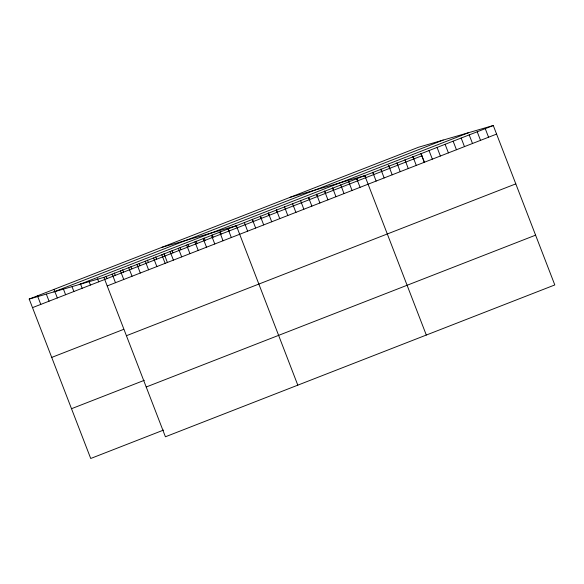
<?xml version="1.0" encoding="UTF-8"?>
<svg xmlns="http://www.w3.org/2000/svg" width="584" height="584" viewBox="0 0 584 584"><rect width="100%" height="100%" fill="white"/><g stroke="black" fill="none" stroke-linecap="round" stroke-linejoin="round"><path stroke-width="0.88" d="M29.2 299.059L418.582 147.219L493.283 125.516L554.8 284.941L165.418 436.781L103.901 277.363L29.2 299.059L90.717 458.484L163.527 430.087M53.852 291.898L443.234 140.058M79.249 284.525L468.631 132.678M103.901 277.363L493.283 125.516M32.507 307.637L421.896 155.797M107.208 285.934L496.597 134.094M51.72 357.415L123.706 329.339M126.414 335.72L515.803 183.872M71.511 408.705L144.321 380.308M146.204 387.002L535.594 235.162M290.087 197.326L364.788 175.623L426.305 335.048M161.593 247.433L236.294 225.738M485.253 128.648L488.56 137.225M477.223 131.78L480.53 140.357M469.193 134.911L472.5 143.489M461.163 138.043L464.47 146.62M453.126 141.175L456.44 149.752M445.096 144.306L448.41 152.884M437.066 147.438L440.38 156.016M429.036 150.57L432.342 159.147M420.991 153.453L424.459 162.432M421.006 153.702L424.312 162.279M412.961 156.585L413.866 158.928M412.976 156.833L416.282 165.411M404.931 159.717L408.252 168.542M396.901 162.848L400.222 171.674M388.564 165.199L389.769 168.323M388.878 166.228L392.192 174.806M380.834 169.112L381.739 171.455M380.848 169.36L384.155 177.938M372.804 172.243L373.709 174.587M372.818 172.492L376.125 181.069M364.774 175.375L365.679 177.718M356.744 178.507L357.649 180.85M356.758 178.762L360.065 187.333M348.714 181.639L352.035 190.464M340.684 184.77L344.005 193.596M332.646 187.902L333.552 190.245M332.661 188.157L335.975 196.728M324.616 191.034L325.522 193.377M324.631 191.289L327.938 199.859M316.586 194.165L317.492 196.509M316.601 194.421L319.908 202.991M308.556 197.297L309.462 199.64M308.571 197.553L311.878 206.123M300.526 200.429L303.848 209.254M292.496 203.561L295.957 212.539M284.466 206.692L287.788 215.518M276.429 209.824L277.334 212.167M276.444 210.079L279.758 218.65M268.399 212.956L269.304 215.299M268.414 213.211L271.721 221.781M260.369 216.087L261.274 218.431M260.384 216.343L263.691 224.913M252.339 219.219L253.244 221.562M252.354 219.474L255.661 228.045M244.309 222.351L247.631 231.176M236.279 225.482L297.803 385.155M228.249 228.614L229.147 230.957M228.016 228.964L231.322 237.535M220.212 231.746L221.117 234.089M219.745 232.191L223.052 240.761M212.182 234.877L213.087 237.221M211.466 235.418L214.773 243.988M204.152 238.009L205.057 240.352M203.196 238.644L206.502 247.214M196.122 241.141L197.027 243.484M194.917 241.871L198.224 250.441M188.092 244.273L188.997 246.616M186.646 245.097L189.953 253.668M180.062 247.404L180.96 249.748M178.368 248.324L181.675 256.894M172.032 250.536L172.93 252.879M170.097 251.551L173.404 260.121M163.994 253.668L167.462 262.647M161.819 254.777L165.133 263.347M155.724 256.894L156.629 259.238M153.548 258.004L156.855 266.574M147.445 260.121L148.351 262.464M145.27 261.231L148.584 269.801M139.174 263.347L140.08 265.691M136.999 264.457L140.306 273.027M130.896 266.574L131.802 268.917M128.721 267.684L132.035 276.254M122.625 269.801L123.531 272.144M120.45 270.91L123.757 279.481M114.355 273.027L115.252 275.371M112.172 274.137L115.486 282.707M106.076 276.254L106.982 278.597M97.499 278.707L98.703 281.824M88.929 281.152L90.432 285.05M80.351 283.598L82.154 288.277M72.073 286.824L73.883 291.504M63.203 288.489L65.605 294.73M54.02 289.379L57.334 297.957M46.348 294.168L49.056 301.183M37.471 295.832L40.785 304.41"/></g></svg>
